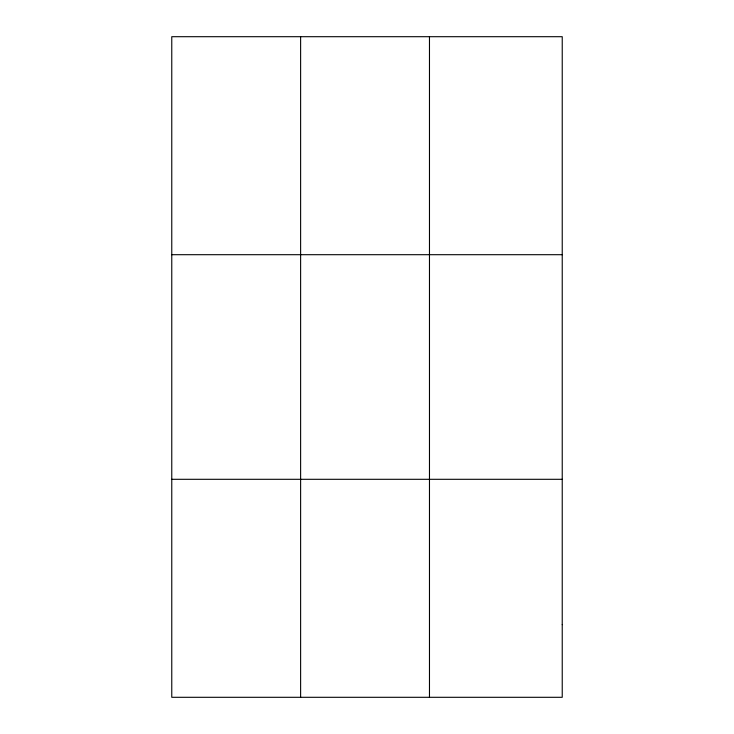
<?xml version="1.0" encoding="UTF-8"?>
<svg xmlns="http://www.w3.org/2000/svg" width="734" height="734" viewBox="0 0 734 734"><rect width="100%" height="100%" fill="white"/><g stroke="black" fill="none" stroke-linecap="round" stroke-linejoin="round"><path stroke-width="1.1" d="M300.619 36.7L300.619 697.3M429.473 36.7L429.473 697.3M171.765 254.698L562.235 254.698M171.765 479.302L562.235 479.302M562.235 624.634L562.235 697.3L171.765 697.3L171.765 36.7L562.235 36.7L562.235 624.634"/></g></svg>
